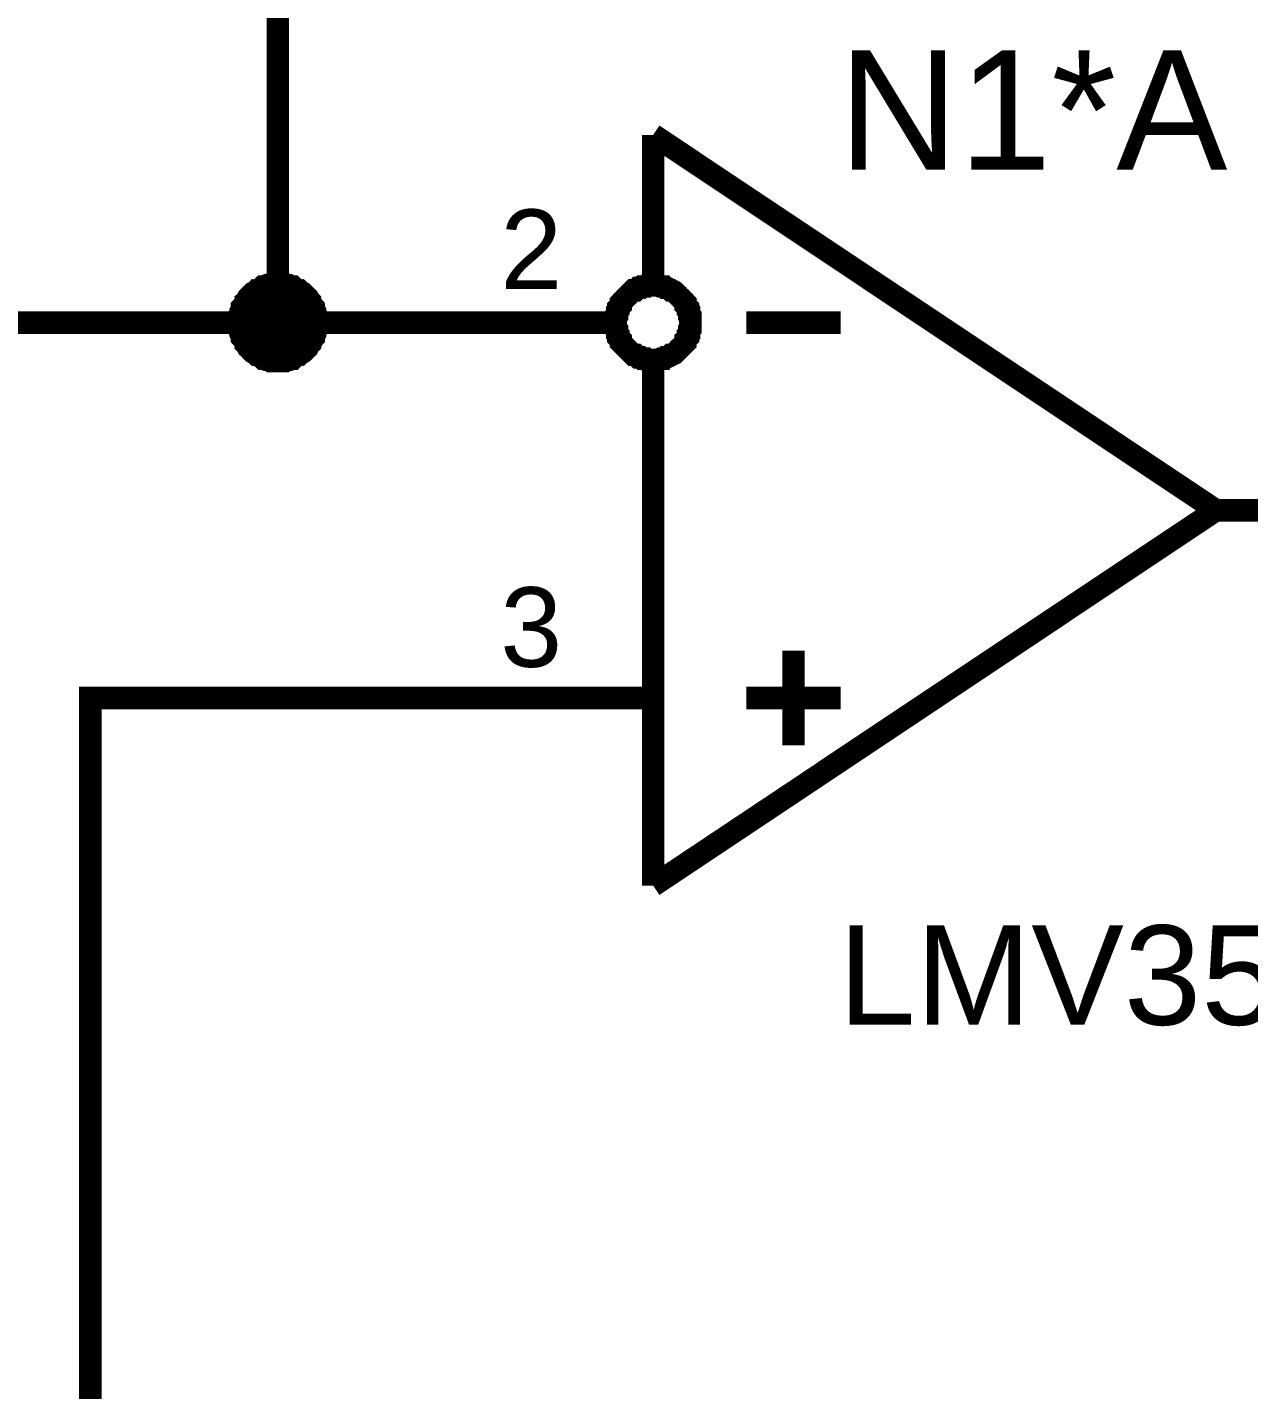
# Model space of a CAD drawing. Header units: millimetres. Extents: x -2024 to 917, y -725 to 13.
# Drawn here: x 498.73 to 515, y -125.51 to -107.36 of the extents above; entities that cross this region are included whole.
import ezdxf

# ---------------------------------------------------------------- set-up
doc = ezdxf.new("R2010")
doc.units = ezdxf.units.MM
doc.layers.add('Sheet', color=255, linetype='Continuous')
doc.styles.get("Standard").update_dxf_attribs({"font": 'arial.ttf'})

msp = doc.modelspace()

# ---------------------------------------------------------------- linework, layer by layer
at = {"layer": 'Sheet'}
for points, const_width in [([(502.067, -111.291), (502.067, -98.789), (504.567, -98.789)], 0.3), ([(507.066, -108.79), (507.066, -110.661)], 0.3), ([(507.066, -108.79), (514.563, -113.791)], 0.3), ([(501.554, -111.291), (501.554, -111.258), (501.554, -111.241), (501.554, -111.208), (501.571, -111.191), (501.571, -111.158), (501.571, -111.142), (501.587, -111.109), (501.587, -111.092), (501.604, -111.075), (501.621, -111.042), (501.637, -111.026), (501.637, -111.009), (501.654, -110.993), (501.67, -110.959), (501.687, -110.943), (501.703, -110.926), (501.72, -110.91), (501.736, -110.893), (501.77, -110.877), (501.786, -110.86), (501.803, -110.86), (501.819, -110.844), (501.852, -110.827), (501.869, -110.81), (501.885, -110.81), (501.918, -110.794), (501.935, -110.794), (501.968, -110.794), (501.985, -110.777), (502.018, -110.777), (502.034, -110.777), (502.067, -110.777)], 0.3), ([(501.554, -111.291), (501.554, -111.258), (501.554, -111.241), (501.554, -111.208), (501.571, -111.191), (501.571, -111.158), (501.571, -111.142), (501.587, -111.109), (501.587, -111.092), (501.604, -111.075), (501.621, -111.042), (501.637, -111.026), (501.637, -111.009), (501.654, -110.993), (501.67, -110.959), (501.687, -110.943), (501.703, -110.926), (501.72, -110.91), (501.736, -110.893), (501.77, -110.877), (501.786, -110.86), (501.803, -110.86), (501.819, -110.844), (501.852, -110.827), (501.869, -110.81), (501.885, -110.81), (501.918, -110.794), (501.935, -110.794), (501.968, -110.794), (501.985, -110.777), (502.018, -110.777), (502.034, -110.777), (502.067, -110.777)], 0.3), ([(501.554, -111.291), (501.554, -111.258), (501.554, -111.241), (501.554, -111.208), (501.571, -111.191), (501.571, -111.158), (501.571, -111.142), (501.587, -111.109), (501.587, -111.092), (501.604, -111.075), (501.621, -111.042), (501.637, -111.026), (501.637, -111.009), (501.654, -110.993), (501.67, -110.959), (501.687, -110.943), (501.703, -110.926), (501.72, -110.91), (501.736, -110.893), (501.77, -110.877), (501.786, -110.86), (501.803, -110.86), (501.819, -110.844), (501.852, -110.827), (501.869, -110.81), (501.885, -110.81), (501.918, -110.794), (501.935, -110.794), (501.968, -110.794), (501.985, -110.777), (502.018, -110.777), (502.034, -110.777), (502.067, -110.777)], 0.3), ([(501.554, -111.291), (501.554, -111.258), (501.554, -111.241), (501.554, -111.208), (501.571, -111.191), (501.571, -111.158), (501.571, -111.142), (501.587, -111.109), (501.587, -111.092), (501.604, -111.075), (501.621, -111.042), (501.637, -111.026), (501.637, -111.009), (501.654, -110.993), (501.67, -110.959), (501.687, -110.943), (501.703, -110.926), (501.72, -110.91), (501.736, -110.893), (501.77, -110.877), (501.786, -110.86), (501.803, -110.86), (501.819, -110.844), (501.852, -110.827), (501.869, -110.81), (501.885, -110.81), (501.918, -110.794), (501.935, -110.794), (501.968, -110.794), (501.985, -110.777), (502.018, -110.777), (502.034, -110.777), (502.067, -110.777)], 0.3), ([(501.554, -111.291), (501.554, -111.258), (501.554, -111.241), (501.554, -111.208), (501.571, -111.191), (501.571, -111.158), (501.571, -111.142), (501.587, -111.109), (501.587, -111.092), (501.604, -111.075), (501.621, -111.042), (501.637, -111.026), (501.637, -111.009), (501.654, -110.993), (501.67, -110.959), (501.687, -110.943), (501.703, -110.926), (501.72, -110.91), (501.736, -110.893), (501.77, -110.877), (501.786, -110.86), (501.803, -110.86), (501.819, -110.844), (501.852, -110.827), (501.869, -110.81), (501.885, -110.81), (501.918, -110.794), (501.935, -110.794), (501.968, -110.794), (501.985, -110.777), (502.018, -110.777), (502.034, -110.777), (502.067, -110.777)], 0.0991), ([(501.554, -111.291), (501.554, -111.258), (501.554, -111.241), (501.554, -111.208), (501.571, -111.191), (501.571, -111.158), (501.571, -111.142), (501.587, -111.109), (501.587, -111.092), (501.604, -111.075), (501.621, -111.042), (501.637, -111.026), (501.637, -111.009), (501.654, -110.993), (501.67, -110.959), (501.687, -110.943), (501.703, -110.926), (501.72, -110.91), (501.736, -110.893), (501.77, -110.877), (501.786, -110.86), (501.803, -110.86), (501.819, -110.844), (501.852, -110.827), (501.869, -110.81), (501.885, -110.81), (501.918, -110.794), (501.935, -110.794), (501.968, -110.794), (501.985, -110.777), (502.018, -110.777), (502.034, -110.777), (502.067, -110.777)], 0.0991), ([(501.554, -111.291), (501.554, -111.258), (501.554, -111.241), (501.554, -111.208), (501.571, -111.191), (501.571, -111.158), (501.571, -111.142), (501.587, -111.109), (501.587, -111.092), (501.604, -111.075), (501.621, -111.042), (501.637, -111.026), (501.637, -111.009), (501.654, -110.993), (501.67, -110.959), (501.687, -110.943), (501.703, -110.926), (501.72, -110.91), (501.736, -110.893), (501.77, -110.877), (501.786, -110.86), (501.803, -110.86), (501.819, -110.844), (501.852, -110.827), (501.869, -110.81), (501.885, -110.81), (501.918, -110.794), (501.935, -110.794), (501.968, -110.794), (501.985, -110.777), (502.018, -110.777), (502.034, -110.777), (502.067, -110.777)], 0.0991), ([(501.554, -111.291), (501.554, -111.258), (501.554, -111.241), (501.554, -111.208), (501.571, -111.191), (501.571, -111.158), (501.571, -111.142), (501.587, -111.109), (501.587, -111.092), (501.604, -111.075), (501.621, -111.042), (501.637, -111.026), (501.637, -111.009), (501.654, -110.993), (501.67, -110.959), (501.687, -110.943), (501.703, -110.926), (501.72, -110.91), (501.736, -110.893), (501.77, -110.877), (501.786, -110.86), (501.803, -110.86), (501.819, -110.844), (501.852, -110.827), (501.869, -110.81), (501.885, -110.81), (501.918, -110.794), (501.935, -110.794), (501.968, -110.794), (501.985, -110.777), (502.018, -110.777), (502.034, -110.777), (502.067, -110.777)], 0.0991), ([(502.067, -110.777), (502.067, -110.777)], 0.3), ([(502.067, -110.777), (502.101, -110.777), (502.117, -110.777), (502.15, -110.777), (502.167, -110.794), (502.2, -110.794), (502.216, -110.794), (502.249, -110.81), (502.266, -110.81), (502.283, -110.827), (502.316, -110.844), (502.332, -110.86), (502.349, -110.86), (502.365, -110.877), (502.398, -110.893), (502.415, -110.91), (502.432, -110.926), (502.448, -110.943), (502.465, -110.959), (502.481, -110.993), (502.498, -111.009), (502.498, -111.026), (502.514, -111.042), (502.531, -111.075), (502.547, -111.092), (502.547, -111.109), (502.564, -111.142), (502.564, -111.158), (502.564, -111.191), (502.581, -111.208), (502.581, -111.241), (502.581, -111.258), (502.581, -111.291)], 0.3), ([(502.067, -110.777), (502.067, -110.777)], 0.3), ([(502.067, -110.777), (502.101, -110.777), (502.117, -110.777), (502.15, -110.777), (502.167, -110.794), (502.2, -110.794), (502.216, -110.794), (502.249, -110.81), (502.266, -110.81), (502.283, -110.827), (502.316, -110.844), (502.332, -110.86), (502.349, -110.86), (502.365, -110.877), (502.398, -110.893), (502.415, -110.91), (502.432, -110.926), (502.448, -110.943), (502.465, -110.959), (502.481, -110.993), (502.498, -111.009), (502.498, -111.026), (502.514, -111.042), (502.531, -111.075), (502.547, -111.092), (502.547, -111.109), (502.564, -111.142), (502.564, -111.158), (502.564, -111.191), (502.581, -111.208), (502.581, -111.241), (502.581, -111.258), (502.581, -111.291)], 0.3), ([(502.067, -110.777), (502.067, -110.777)], 0.3), ([(502.067, -110.777), (502.101, -110.777), (502.117, -110.777), (502.15, -110.777), (502.167, -110.794), (502.2, -110.794), (502.216, -110.794), (502.249, -110.81), (502.266, -110.81), (502.283, -110.827), (502.316, -110.844), (502.332, -110.86), (502.349, -110.86), (502.365, -110.877), (502.398, -110.893), (502.415, -110.91), (502.432, -110.926), (502.448, -110.943), (502.465, -110.959), (502.481, -110.993), (502.498, -111.009), (502.498, -111.026), (502.514, -111.042), (502.531, -111.075), (502.547, -111.092), (502.547, -111.109), (502.564, -111.142), (502.564, -111.158), (502.564, -111.191), (502.581, -111.208), (502.581, -111.241), (502.581, -111.258), (502.581, -111.291)], 0.3), ([(502.067, -110.777), (502.067, -110.777)], 0.3), ([(502.067, -110.777), (502.101, -110.777), (502.117, -110.777), (502.15, -110.777), (502.167, -110.794), (502.2, -110.794), (502.216, -110.794), (502.249, -110.81), (502.266, -110.81), (502.283, -110.827), (502.316, -110.844), (502.332, -110.86), (502.349, -110.86), (502.365, -110.877), (502.398, -110.893), (502.415, -110.91), (502.432, -110.926), (502.448, -110.943), (502.465, -110.959), (502.481, -110.993), (502.498, -111.009), (502.498, -111.026), (502.514, -111.042), (502.531, -111.075), (502.547, -111.092), (502.547, -111.109), (502.564, -111.142), (502.564, -111.158), (502.564, -111.191), (502.581, -111.208), (502.581, -111.241), (502.581, -111.258), (502.581, -111.291)], 0.3), ([(502.067, -110.777), (502.067, -110.777)], 0.0991), ([(502.067, -110.777), (502.101, -110.777), (502.117, -110.777), (502.15, -110.777), (502.167, -110.794), (502.2, -110.794), (502.216, -110.794), (502.249, -110.81), (502.266, -110.81), (502.283, -110.827), (502.316, -110.844), (502.332, -110.86), (502.349, -110.86), (502.365, -110.877), (502.398, -110.893), (502.415, -110.91), (502.432, -110.926), (502.448, -110.943), (502.465, -110.959), (502.481, -110.993), (502.498, -111.009), (502.498, -111.026), (502.514, -111.042), (502.531, -111.075), (502.547, -111.092), (502.547, -111.109), (502.564, -111.142), (502.564, -111.158), (502.564, -111.191), (502.581, -111.208), (502.581, -111.241), (502.581, -111.258), (502.581, -111.291)], 0.0991), ([(502.067, -110.777), (502.067, -110.777)], 0.0991), ([(502.067, -110.777), (502.101, -110.777), (502.117, -110.777), (502.15, -110.777), (502.167, -110.794), (502.2, -110.794), (502.216, -110.794), (502.249, -110.81), (502.266, -110.81), (502.283, -110.827), (502.316, -110.844), (502.332, -110.86), (502.349, -110.86), (502.365, -110.877), (502.398, -110.893), (502.415, -110.91), (502.432, -110.926), (502.448, -110.943), (502.465, -110.959), (502.481, -110.993), (502.498, -111.009), (502.498, -111.026), (502.514, -111.042), (502.531, -111.075), (502.547, -111.092), (502.547, -111.109), (502.564, -111.142), (502.564, -111.158), (502.564, -111.191), (502.581, -111.208), (502.581, -111.241), (502.581, -111.258), (502.581, -111.291)], 0.0991), ([(502.067, -110.777), (502.067, -110.777)], 0.0991), ([(502.067, -110.777), (502.101, -110.777), (502.117, -110.777), (502.15, -110.777), (502.167, -110.794), (502.2, -110.794), (502.216, -110.794), (502.249, -110.81), (502.266, -110.81), (502.283, -110.827), (502.316, -110.844), (502.332, -110.86), (502.349, -110.86), (502.365, -110.877), (502.398, -110.893), (502.415, -110.91), (502.432, -110.926), (502.448, -110.943), (502.465, -110.959), (502.481, -110.993), (502.498, -111.009), (502.498, -111.026), (502.514, -111.042), (502.531, -111.075), (502.547, -111.092), (502.547, -111.109), (502.564, -111.142), (502.564, -111.158), (502.564, -111.191), (502.581, -111.208), (502.581, -111.241), (502.581, -111.258), (502.581, -111.291)], 0.0991), ([(502.067, -110.777), (502.067, -110.777)], 0.0991), ([(502.067, -110.777), (502.101, -110.777), (502.117, -110.777), (502.15, -110.777), (502.167, -110.794), (502.2, -110.794), (502.216, -110.794), (502.249, -110.81), (502.266, -110.81), (502.283, -110.827), (502.316, -110.844), (502.332, -110.86), (502.349, -110.86), (502.365, -110.877), (502.398, -110.893), (502.415, -110.91), (502.432, -110.926), (502.448, -110.943), (502.465, -110.959), (502.481, -110.993), (502.498, -111.009), (502.498, -111.026), (502.514, -111.042), (502.531, -111.075), (502.547, -111.092), (502.547, -111.109), (502.564, -111.142), (502.564, -111.158), (502.564, -111.191), (502.581, -111.208), (502.581, -111.241), (502.581, -111.258), (502.581, -111.291)], 0.0991), ([(506.569, -111.291), (506.569, -111.258), (506.569, -111.241), (506.569, -111.208), (506.586, -111.191), (506.586, -111.158), (506.586, -111.142), (506.602, -111.125), (506.602, -111.092), (506.619, -111.075), (506.636, -111.059), (506.636, -111.026), (506.652, -111.009), (506.669, -110.993), (506.685, -110.976), (506.702, -110.959), (506.718, -110.943), (506.735, -110.926), (506.751, -110.91), (506.768, -110.893), (506.784, -110.877), (506.801, -110.86), (506.834, -110.86), (506.851, -110.844), (506.867, -110.827), (506.9, -110.827), (506.917, -110.81), (506.933, -110.81), (506.967, -110.81), (506.983, -110.794), (507.016, -110.794), (507.033, -110.794), (507.066, -110.794)], 0.3), ([(507.066, -110.794), (507.033, -110.794), (507.016, -110.794), (506.983, -110.794), (506.967, -110.81), (506.933, -110.81), (506.917, -110.81), (506.9, -110.827), (506.867, -110.827), (506.851, -110.844), (506.834, -110.86), (506.801, -110.86), (506.784, -110.877), (506.768, -110.893), (506.751, -110.91), (506.735, -110.926), (506.718, -110.943), (506.702, -110.959), (506.685, -110.976), (506.669, -110.993), (506.652, -111.009), (506.636, -111.026), (506.636, -111.059), (506.619, -111.075), (506.602, -111.092), (506.602, -111.125), (506.586, -111.142), (506.586, -111.158), (506.586, -111.191), (506.569, -111.208), (506.569, -111.241), (506.569, -111.258), (506.569, -111.291)], 0.3), ([(507.066, -110.794), (507.082, -110.794), (507.115, -110.794), (507.132, -110.794), (507.165, -110.81), (507.182, -110.81), (507.215, -110.81), (507.231, -110.827), (507.248, -110.827), (507.281, -110.844), (507.298, -110.86), (507.314, -110.86), (507.347, -110.877), (507.364, -110.893), (507.38, -110.91), (507.397, -110.926), (507.413, -110.943), (507.43, -110.959), (507.447, -110.976), (507.463, -110.993), (507.48, -111.009), (507.496, -111.026), (507.496, -111.059), (507.513, -111.075), (507.529, -111.092), (507.529, -111.125), (507.546, -111.142), (507.546, -111.158), (507.546, -111.191), (507.562, -111.208), (507.562, -111.241), (507.562, -111.258), (507.562, -111.291)], 0.3), ([(507.562, -111.291), (507.562, -111.258), (507.562, -111.241), (507.562, -111.208), (507.546, -111.191), (507.546, -111.158), (507.546, -111.142), (507.529, -111.125), (507.529, -111.092), (507.513, -111.075), (507.496, -111.059), (507.496, -111.026), (507.48, -111.009), (507.463, -110.993), (507.447, -110.976), (507.43, -110.959), (507.413, -110.943), (507.397, -110.926), (507.38, -110.91), (507.364, -110.893), (507.347, -110.877), (507.314, -110.86), (507.298, -110.86), (507.281, -110.844), (507.248, -110.827), (507.231, -110.827), (507.215, -110.81), (507.182, -110.81), (507.165, -110.81), (507.132, -110.794), (507.115, -110.794), (507.082, -110.794), (507.066, -110.794)], 0.3), ([(484.573, -111.291), (502.067, -111.291), (504.567, -111.291)], 0.3), ([(502.067, -111.804), (502.034, -111.804), (502.018, -111.804), (501.985, -111.804), (501.968, -111.787), (501.935, -111.787), (501.918, -111.787), (501.885, -111.771), (501.869, -111.771), (501.852, -111.754), (501.819, -111.738), (501.803, -111.721), (501.786, -111.721), (501.77, -111.705), (501.736, -111.688), (501.72, -111.672), (501.703, -111.655), (501.687, -111.638), (501.67, -111.622), (501.654, -111.589), (501.637, -111.572), (501.637, -111.556), (501.621, -111.539), (501.604, -111.506), (501.587, -111.489), (501.587, -111.473), (501.571, -111.44), (501.571, -111.423), (501.571, -111.39), (501.554, -111.373), (501.554, -111.34), (501.554, -111.324), (501.554, -111.291)], 0.3), ([(501.554, -111.291), (501.554, -111.291)], 0.3), ([(502.067, -111.804), (502.034, -111.804), (502.018, -111.804), (501.985, -111.804), (501.968, -111.787), (501.935, -111.787), (501.918, -111.787), (501.885, -111.771), (501.869, -111.771), (501.852, -111.754), (501.819, -111.738), (501.803, -111.721), (501.786, -111.721), (501.77, -111.705), (501.736, -111.688), (501.72, -111.672), (501.703, -111.655), (501.687, -111.638), (501.67, -111.622), (501.654, -111.589), (501.637, -111.572), (501.637, -111.556), (501.621, -111.539), (501.604, -111.506), (501.587, -111.489), (501.587, -111.473), (501.571, -111.44), (501.571, -111.423), (501.571, -111.39), (501.554, -111.373), (501.554, -111.34), (501.554, -111.324), (501.554, -111.291)], 0.3), ([(501.554, -111.291), (501.554, -111.291)], 0.3), ([(502.067, -111.804), (502.034, -111.804), (502.018, -111.804), (501.985, -111.804), (501.968, -111.787), (501.935, -111.787), (501.918, -111.787), (501.885, -111.771), (501.869, -111.771), (501.852, -111.754), (501.819, -111.738), (501.803, -111.721), (501.786, -111.721), (501.77, -111.705), (501.736, -111.688), (501.72, -111.672), (501.703, -111.655), (501.687, -111.638), (501.67, -111.622), (501.654, -111.589), (501.637, -111.572), (501.637, -111.556), (501.621, -111.539), (501.604, -111.506), (501.587, -111.489), (501.587, -111.473), (501.571, -111.44), (501.571, -111.423), (501.571, -111.39), (501.554, -111.373), (501.554, -111.34), (501.554, -111.324), (501.554, -111.291)], 0.3), ([(501.554, -111.291), (501.554, -111.291)], 0.3), ([(502.067, -111.804), (502.034, -111.804), (502.018, -111.804), (501.985, -111.804), (501.968, -111.787), (501.935, -111.787), (501.918, -111.787), (501.885, -111.771), (501.869, -111.771), (501.852, -111.754), (501.819, -111.738), (501.803, -111.721), (501.786, -111.721), (501.77, -111.705), (501.736, -111.688), (501.72, -111.672), (501.703, -111.655), (501.687, -111.638), (501.67, -111.622), (501.654, -111.589), (501.637, -111.572), (501.637, -111.556), (501.621, -111.539), (501.604, -111.506), (501.587, -111.489), (501.587, -111.473), (501.571, -111.44), (501.571, -111.423), (501.571, -111.39), (501.554, -111.373), (501.554, -111.34), (501.554, -111.324), (501.554, -111.291)], 0.3), ([(501.554, -111.291), (501.554, -111.291)], 0.3), ([(502.067, -111.804), (502.034, -111.804), (502.018, -111.804), (501.985, -111.804), (501.968, -111.787), (501.935, -111.787), (501.918, -111.787), (501.885, -111.771), (501.869, -111.771), (501.852, -111.754), (501.819, -111.738), (501.803, -111.721), (501.786, -111.721), (501.77, -111.705), (501.736, -111.688), (501.72, -111.672), (501.703, -111.655), (501.687, -111.638), (501.67, -111.622), (501.654, -111.589), (501.637, -111.572), (501.637, -111.556), (501.621, -111.539), (501.604, -111.506), (501.587, -111.489), (501.587, -111.473), (501.571, -111.44), (501.571, -111.423), (501.571, -111.39), (501.554, -111.373), (501.554, -111.34), (501.554, -111.324), (501.554, -111.291)], 0.0991), ([(501.554, -111.291), (501.554, -111.291)], 0.0991), ([(502.067, -111.804), (502.034, -111.804), (502.018, -111.804), (501.985, -111.804), (501.968, -111.787), (501.935, -111.787), (501.918, -111.787), (501.885, -111.771), (501.869, -111.771), (501.852, -111.754), (501.819, -111.738), (501.803, -111.721), (501.786, -111.721), (501.77, -111.705), (501.736, -111.688), (501.72, -111.672), (501.703, -111.655), (501.687, -111.638), (501.67, -111.622), (501.654, -111.589), (501.637, -111.572), (501.637, -111.556), (501.621, -111.539), (501.604, -111.506), (501.587, -111.489), (501.587, -111.473), (501.571, -111.44), (501.571, -111.423), (501.571, -111.39), (501.554, -111.373), (501.554, -111.34), (501.554, -111.324), (501.554, -111.291)], 0.0991), ([(501.554, -111.291), (501.554, -111.291)], 0.0991), ([(502.067, -111.804), (502.034, -111.804), (502.018, -111.804), (501.985, -111.804), (501.968, -111.787), (501.935, -111.787), (501.918, -111.787), (501.885, -111.771), (501.869, -111.771), (501.852, -111.754), (501.819, -111.738), (501.803, -111.721), (501.786, -111.721), (501.77, -111.705), (501.736, -111.688), (501.72, -111.672), (501.703, -111.655), (501.687, -111.638), (501.67, -111.622), (501.654, -111.589), (501.637, -111.572), (501.637, -111.556), (501.621, -111.539), (501.604, -111.506), (501.587, -111.489), (501.587, -111.473), (501.571, -111.44), (501.571, -111.423), (501.571, -111.39), (501.554, -111.373), (501.554, -111.34), (501.554, -111.324), (501.554, -111.291)], 0.0991), ([(501.554, -111.291), (501.554, -111.291)], 0.0991), ([(502.067, -111.804), (502.034, -111.804), (502.018, -111.804), (501.985, -111.804), (501.968, -111.787), (501.935, -111.787), (501.918, -111.787), (501.885, -111.771), (501.869, -111.771), (501.852, -111.754), (501.819, -111.738), (501.803, -111.721), (501.786, -111.721), (501.77, -111.705), (501.736, -111.688), (501.72, -111.672), (501.703, -111.655), (501.687, -111.638), (501.67, -111.622), (501.654, -111.589), (501.637, -111.572), (501.637, -111.556), (501.621, -111.539), (501.604, -111.506), (501.587, -111.489), (501.587, -111.473), (501.571, -111.44), (501.571, -111.423), (501.571, -111.39), (501.554, -111.373), (501.554, -111.34), (501.554, -111.324), (501.554, -111.291)], 0.0991), ([(501.554, -111.291), (501.554, -111.291)], 0.0991), ([(502.581, -111.291), (502.581, -111.324), (502.581, -111.34), (502.581, -111.373), (502.564, -111.39), (502.564, -111.423), (502.564, -111.44), (502.547, -111.473), (502.547, -111.489), (502.531, -111.506), (502.514, -111.539), (502.498, -111.556), (502.498, -111.572), (502.481, -111.589), (502.465, -111.622), (502.448, -111.638), (502.432, -111.655), (502.415, -111.672), (502.398, -111.688), (502.365, -111.705), (502.349, -111.721), (502.332, -111.721), (502.316, -111.738), (502.283, -111.754), (502.266, -111.771), (502.249, -111.771), (502.216, -111.787), (502.2, -111.787), (502.167, -111.787), (502.15, -111.804), (502.117, -111.804), (502.101, -111.804), (502.067, -111.804)], 0.3), ([(502.581, -111.291), (502.581, -111.324), (502.581, -111.34), (502.581, -111.373), (502.564, -111.39), (502.564, -111.423), (502.564, -111.44), (502.547, -111.473), (502.547, -111.489), (502.531, -111.506), (502.514, -111.539), (502.498, -111.556), (502.498, -111.572), (502.481, -111.589), (502.465, -111.622), (502.448, -111.638), (502.432, -111.655), (502.415, -111.672), (502.398, -111.688), (502.365, -111.705), (502.349, -111.721), (502.332, -111.721), (502.316, -111.738), (502.283, -111.754), (502.266, -111.771), (502.249, -111.771), (502.216, -111.787), (502.2, -111.787), (502.167, -111.787), (502.15, -111.804), (502.117, -111.804), (502.101, -111.804), (502.067, -111.804)], 0.3), ([(502.581, -111.291), (502.581, -111.324), (502.581, -111.34), (502.581, -111.373), (502.564, -111.39), (502.564, -111.423), (502.564, -111.44), (502.547, -111.473), (502.547, -111.489), (502.531, -111.506), (502.514, -111.539), (502.498, -111.556), (502.498, -111.572), (502.481, -111.589), (502.465, -111.622), (502.448, -111.638), (502.432, -111.655), (502.415, -111.672), (502.398, -111.688), (502.365, -111.705), (502.349, -111.721), (502.332, -111.721), (502.316, -111.738), (502.283, -111.754), (502.266, -111.771), (502.249, -111.771), (502.216, -111.787), (502.2, -111.787), (502.167, -111.787), (502.15, -111.804), (502.117, -111.804), (502.101, -111.804), (502.067, -111.804)], 0.3), ([(502.581, -111.291), (502.581, -111.324), (502.581, -111.34), (502.581, -111.373), (502.564, -111.39), (502.564, -111.423), (502.564, -111.44), (502.547, -111.473), (502.547, -111.489), (502.531, -111.506), (502.514, -111.539), (502.498, -111.556), (502.498, -111.572), (502.481, -111.589), (502.465, -111.622), (502.448, -111.638), (502.432, -111.655), (502.415, -111.672), (502.398, -111.688), (502.365, -111.705), (502.349, -111.721), (502.332, -111.721), (502.316, -111.738), (502.283, -111.754), (502.266, -111.771), (502.249, -111.771), (502.216, -111.787), (502.2, -111.787), (502.167, -111.787), (502.15, -111.804), (502.117, -111.804), (502.101, -111.804), (502.067, -111.804)], 0.3), ([(502.581, -111.291), (502.581, -111.324), (502.581, -111.34), (502.581, -111.373), (502.564, -111.39), (502.564, -111.423), (502.564, -111.44), (502.547, -111.473), (502.547, -111.489), (502.531, -111.506), (502.514, -111.539), (502.498, -111.556), (502.498, -111.572), (502.481, -111.589), (502.465, -111.622), (502.448, -111.638), (502.432, -111.655), (502.415, -111.672), (502.398, -111.688), (502.365, -111.705), (502.349, -111.721), (502.332, -111.721), (502.316, -111.738), (502.283, -111.754), (502.266, -111.771), (502.249, -111.771), (502.216, -111.787), (502.2, -111.787), (502.167, -111.787), (502.15, -111.804), (502.117, -111.804), (502.101, -111.804), (502.067, -111.804)], 0.0991), ([(502.581, -111.291), (502.581, -111.324), (502.581, -111.34), (502.581, -111.373), (502.564, -111.39), (502.564, -111.423), (502.564, -111.44), (502.547, -111.473), (502.547, -111.489), (502.531, -111.506), (502.514, -111.539), (502.498, -111.556), (502.498, -111.572), (502.481, -111.589), (502.465, -111.622), (502.448, -111.638), (502.432, -111.655), (502.415, -111.672), (502.398, -111.688), (502.365, -111.705), (502.349, -111.721), (502.332, -111.721), (502.316, -111.738), (502.283, -111.754), (502.266, -111.771), (502.249, -111.771), (502.216, -111.787), (502.2, -111.787), (502.167, -111.787), (502.15, -111.804), (502.117, -111.804), (502.101, -111.804), (502.067, -111.804)], 0.0991), ([(502.581, -111.291), (502.581, -111.324), (502.581, -111.34), (502.581, -111.373), (502.564, -111.39), (502.564, -111.423), (502.564, -111.44), (502.547, -111.473), (502.547, -111.489), (502.531, -111.506), (502.514, -111.539), (502.498, -111.556), (502.498, -111.572), (502.481, -111.589), (502.465, -111.622), (502.448, -111.638), (502.432, -111.655), (502.415, -111.672), (502.398, -111.688), (502.365, -111.705), (502.349, -111.721), (502.332, -111.721), (502.316, -111.738), (502.283, -111.754), (502.266, -111.771), (502.249, -111.771), (502.216, -111.787), (502.2, -111.787), (502.167, -111.787), (502.15, -111.804), (502.117, -111.804), (502.101, -111.804), (502.067, -111.804)], 0.0991), ([(502.581, -111.291), (502.581, -111.324), (502.581, -111.34), (502.581, -111.373), (502.564, -111.39), (502.564, -111.423), (502.564, -111.44), (502.547, -111.473), (502.547, -111.489), (502.531, -111.506), (502.514, -111.539), (502.498, -111.556), (502.498, -111.572), (502.481, -111.589), (502.465, -111.622), (502.448, -111.638), (502.432, -111.655), (502.415, -111.672), (502.398, -111.688), (502.365, -111.705), (502.349, -111.721), (502.332, -111.721), (502.316, -111.738), (502.283, -111.754), (502.266, -111.771), (502.249, -111.771), (502.216, -111.787), (502.2, -111.787), (502.167, -111.787), (502.15, -111.804), (502.117, -111.804), (502.101, -111.804), (502.067, -111.804)], 0.0991), ([(502.581, -111.291), (502.581, -111.291), (502.581, -111.291), (502.581, -111.291), (502.581, -111.291), (502.581, -111.291), (502.581, -111.291), (502.581, -111.291), (502.581, -111.291), (502.581, -111.291), (502.581, -111.291), (502.581, -111.291), (502.581, -111.291), (502.581, -111.291), (502.581, -111.291), (502.581, -111.291), (502.581, -111.291), (502.581, -111.291), (502.581, -111.291), (502.581, -111.291), (502.581, -111.291), (502.581, -111.291), (502.581, -111.291), (502.581, -111.291), (502.581, -111.291), (502.581, -111.291), (502.581, -111.291), (502.581, -111.291), (502.581, -111.291), (502.581, -111.291), (502.581, -111.291), (502.581, -111.291), (502.581, -111.291)], 0.3), ([(502.581, -111.291), (502.581, -111.291)], 0.3), ([(502.581, -111.291), (502.581, -111.291), (502.581, -111.291), (502.581, -111.291), (502.581, -111.291), (502.581, -111.291), (502.581, -111.291), (502.581, -111.291), (502.581, -111.291), (502.581, -111.291), (502.581, -111.291), (502.581, -111.291), (502.581, -111.291), (502.581, -111.291), (502.581, -111.291), (502.581, -111.291), (502.581, -111.291), (502.581, -111.291), (502.581, -111.291), (502.581, -111.291), (502.581, -111.291), (502.581, -111.291), (502.581, -111.291), (502.581, -111.291), (502.581, -111.291), (502.581, -111.291), (502.581, -111.291), (502.581, -111.291), (502.581, -111.291), (502.581, -111.291), (502.581, -111.291), (502.581, -111.291), (502.581, -111.291)], 0.3), ([(502.581, -111.291), (502.581, -111.291)], 0.3), ([(502.581, -111.291), (502.581, -111.291), (502.581, -111.291), (502.581, -111.291), (502.581, -111.291), (502.581, -111.291), (502.581, -111.291), (502.581, -111.291), (502.581, -111.291), (502.581, -111.291), (502.581, -111.291), (502.581, -111.291), (502.581, -111.291), (502.581, -111.291), (502.581, -111.291), (502.581, -111.291), (502.581, -111.291), (502.581, -111.291), (502.581, -111.291), (502.581, -111.291), (502.581, -111.291), (502.581, -111.291), (502.581, -111.291), (502.581, -111.291), (502.581, -111.291), (502.581, -111.291), (502.581, -111.291), (502.581, -111.291), (502.581, -111.291), (502.581, -111.291), (502.581, -111.291), (502.581, -111.291), (502.581, -111.291)], 0.3), ([(502.581, -111.291), (502.581, -111.291)], 0.3), ([(502.581, -111.291), (502.581, -111.291), (502.581, -111.291), (502.581, -111.291), (502.581, -111.291), (502.581, -111.291), (502.581, -111.291), (502.581, -111.291), (502.581, -111.291), (502.581, -111.291), (502.581, -111.291), (502.581, -111.291), (502.581, -111.291), (502.581, -111.291), (502.581, -111.291), (502.581, -111.291), (502.581, -111.291), (502.581, -111.291), (502.581, -111.291), (502.581, -111.291), (502.581, -111.291), (502.581, -111.291), (502.581, -111.291), (502.581, -111.291), (502.581, -111.291), (502.581, -111.291), (502.581, -111.291), (502.581, -111.291), (502.581, -111.291), (502.581, -111.291), (502.581, -111.291), (502.581, -111.291), (502.581, -111.291)], 0.3), ([(502.581, -111.291), (502.581, -111.291)], 0.3), ([(502.581, -111.291), (502.581, -111.291), (502.581, -111.291), (502.581, -111.291), (502.581, -111.291), (502.581, -111.291), (502.581, -111.291), (502.581, -111.291), (502.581, -111.291), (502.581, -111.291), (502.581, -111.291), (502.581, -111.291), (502.581, -111.291), (502.581, -111.291), (502.581, -111.291), (502.581, -111.291), (502.581, -111.291), (502.581, -111.291), (502.581, -111.291), (502.581, -111.291), (502.581, -111.291), (502.581, -111.291), (502.581, -111.291), (502.581, -111.291), (502.581, -111.291), (502.581, -111.291), (502.581, -111.291), (502.581, -111.291), (502.581, -111.291), (502.581, -111.291), (502.581, -111.291), (502.581, -111.291), (502.581, -111.291)], 0.0991), ([(502.581, -111.291), (502.581, -111.291)], 0.0991), ([(502.581, -111.291), (502.581, -111.291), (502.581, -111.291), (502.581, -111.291), (502.581, -111.291), (502.581, -111.291), (502.581, -111.291), (502.581, -111.291), (502.581, -111.291), (502.581, -111.291), (502.581, -111.291), (502.581, -111.291), (502.581, -111.291), (502.581, -111.291), (502.581, -111.291), (502.581, -111.291), (502.581, -111.291), (502.581, -111.291), (502.581, -111.291), (502.581, -111.291), (502.581, -111.291), (502.581, -111.291), (502.581, -111.291), (502.581, -111.291), (502.581, -111.291), (502.581, -111.291), (502.581, -111.291), (502.581, -111.291), (502.581, -111.291), (502.581, -111.291), (502.581, -111.291), (502.581, -111.291), (502.581, -111.291)], 0.0991), ([(502.581, -111.291), (502.581, -111.291)], 0.0991), ([(502.581, -111.291), (502.581, -111.291), (502.581, -111.291), (502.581, -111.291), (502.581, -111.291), (502.581, -111.291), (502.581, -111.291), (502.581, -111.291), (502.581, -111.291), (502.581, -111.291), (502.581, -111.291), (502.581, -111.291), (502.581, -111.291), (502.581, -111.291), (502.581, -111.291), (502.581, -111.291), (502.581, -111.291), (502.581, -111.291), (502.581, -111.291), (502.581, -111.291), (502.581, -111.291), (502.581, -111.291), (502.581, -111.291), (502.581, -111.291), (502.581, -111.291), (502.581, -111.291), (502.581, -111.291), (502.581, -111.291), (502.581, -111.291), (502.581, -111.291), (502.581, -111.291), (502.581, -111.291), (502.581, -111.291)], 0.0991), ([(502.581, -111.291), (502.581, -111.291)], 0.0991), ([(502.581, -111.291), (502.581, -111.291), (502.581, -111.291), (502.581, -111.291), (502.581, -111.291), (502.581, -111.291), (502.581, -111.291), (502.581, -111.291), (502.581, -111.291), (502.581, -111.291), (502.581, -111.291), (502.581, -111.291), (502.581, -111.291), (502.581, -111.291), (502.581, -111.291), (502.581, -111.291), (502.581, -111.291), (502.581, -111.291), (502.581, -111.291), (502.581, -111.291), (502.581, -111.291), (502.581, -111.291), (502.581, -111.291), (502.581, -111.291), (502.581, -111.291), (502.581, -111.291), (502.581, -111.291), (502.581, -111.291), (502.581, -111.291), (502.581, -111.291), (502.581, -111.291), (502.581, -111.291), (502.581, -111.291)], 0.0991), ([(502.581, -111.291), (502.581, -111.291)], 0.0991), ([(506.569, -111.291), (504.567, -111.291)], 0.3), ([(507.066, -111.787), (507.033, -111.787), (507.016, -111.787), (506.983, -111.787), (506.967, -111.771), (506.933, -111.771), (506.917, -111.771), (506.9, -111.754), (506.867, -111.754), (506.851, -111.738), (506.834, -111.721), (506.801, -111.721), (506.784, -111.705), (506.768, -111.688), (506.751, -111.672), (506.735, -111.655), (506.718, -111.638), (506.702, -111.622), (506.685, -111.605), (506.669, -111.589), (506.652, -111.572), (506.636, -111.556), (506.636, -111.522), (506.619, -111.506), (506.602, -111.489), (506.602, -111.456), (506.586, -111.44), (506.586, -111.423), (506.586, -111.39), (506.569, -111.373), (506.569, -111.34), (506.569, -111.324), (506.569, -111.291)], 0.3), ([(506.569, -111.291), (506.569, -111.291)], 0.3), ([(506.569, -111.291), (506.569, -111.324), (506.569, -111.34), (506.569, -111.373), (506.586, -111.39), (506.586, -111.423), (506.586, -111.44), (506.602, -111.456), (506.602, -111.489), (506.619, -111.506), (506.636, -111.522), (506.636, -111.556), (506.652, -111.572), (506.669, -111.589), (506.685, -111.605), (506.702, -111.622), (506.718, -111.638), (506.735, -111.655), (506.751, -111.672), (506.768, -111.688), (506.784, -111.705), (506.801, -111.721), (506.834, -111.721), (506.851, -111.738), (506.867, -111.754), (506.9, -111.754), (506.917, -111.771), (506.933, -111.771), (506.967, -111.771), (506.983, -111.787), (507.016, -111.787), (507.033, -111.787), (507.066, -111.787)], 0.3), ([(507.562, -111.291), (507.562, -111.324), (507.562, -111.34), (507.562, -111.373), (507.546, -111.39), (507.546, -111.423), (507.546, -111.44), (507.529, -111.456), (507.529, -111.489), (507.513, -111.506), (507.496, -111.522), (507.496, -111.556), (507.48, -111.572), (507.463, -111.589), (507.447, -111.605), (507.43, -111.622), (507.413, -111.638), (507.397, -111.655), (507.38, -111.672), (507.364, -111.688), (507.347, -111.705), (507.314, -111.721), (507.298, -111.721), (507.281, -111.738), (507.248, -111.754), (507.231, -111.754), (507.215, -111.771), (507.182, -111.771), (507.165, -111.771), (507.132, -111.787), (507.115, -111.787), (507.082, -111.787), (507.066, -111.787)], 0.3), ([(507.066, -111.787), (507.082, -111.787), (507.115, -111.787), (507.132, -111.787), (507.165, -111.771), (507.182, -111.771), (507.215, -111.771), (507.231, -111.754), (507.248, -111.754), (507.281, -111.738), (507.298, -111.721), (507.314, -111.721), (507.347, -111.705), (507.364, -111.688), (507.38, -111.672), (507.397, -111.655), (507.413, -111.638), (507.43, -111.622), (507.447, -111.605), (507.463, -111.589), (507.48, -111.572), (507.496, -111.556), (507.496, -111.522), (507.513, -111.506), (507.529, -111.489), (507.529, -111.456), (507.546, -111.44), (507.546, -111.423), (507.546, -111.39), (507.562, -111.373), (507.562, -111.34), (507.562, -111.324), (507.562, -111.291)], 0.3), ([(507.562, -111.291), (507.562, -111.291), (507.562, -111.291), (507.562, -111.291), (507.562, -111.291), (507.562, -111.291), (507.562, -111.291), (507.562, -111.291), (507.562, -111.291), (507.562, -111.291), (507.562, -111.291), (507.562, -111.291), (507.562, -111.291), (507.562, -111.291), (507.562, -111.291), (507.562, -111.291), (507.562, -111.291), (507.562, -111.291), (507.562, -111.291), (507.562, -111.291), (507.562, -111.291), (507.562, -111.291), (507.562, -111.291), (507.562, -111.291), (507.562, -111.291), (507.562, -111.291), (507.562, -111.291), (507.562, -111.291), (507.562, -111.291), (507.562, -111.291), (507.562, -111.291), (507.562, -111.291), (507.562, -111.291)], 0.3), ([(507.562, -111.291), (507.562, -111.291)], 0.3), ([(508.307, -111.291), (509.565, -111.291)], 0.3), ([(507.066, -111.92), (507.066, -118.792)], 0.3), ([(514.563, -113.791), (507.066, -118.792)], 0.3), ([(514.563, -113.791), (517.063, -113.791)], 0.3), ([(508.936, -115.662), (508.936, -116.921)], 0.3), ([(504.567, -116.291), (499.568, -116.291), (499.568, -156.281)], 0.3), ([(507.066, -116.291), (504.567, -116.291)], 0.3), ([(508.307, -116.291), (509.565, -116.291)], 0.3)]:
    msp.add_lwpolyline(points, dxfattribs=dict(at, const_width=const_width))
at = {"layer": 'Sheet', "const_width": 0.508}
msp.add_lwpolyline([(501.835, -111.282, 1), (502.343, -111.282, 1)], format="xyb", close=True, dxfattribs=at)

# ---------------------------------------------------------------- texts
at = {"layer": 'Sheet'}
for s, height, p in [('N1*A', 1.5897, (509.532, -109.254)), ('2', 1.06, (505.03, -110.844)), ('3', 1.06, (505.03, -115.877)), ('LMV358ID', 1.3247, (509.532, -120.646))]:
    msp.add_text(s, height=height, dxfattribs=at).set_placement(p)

doc.saveas('drawing.dxf')
